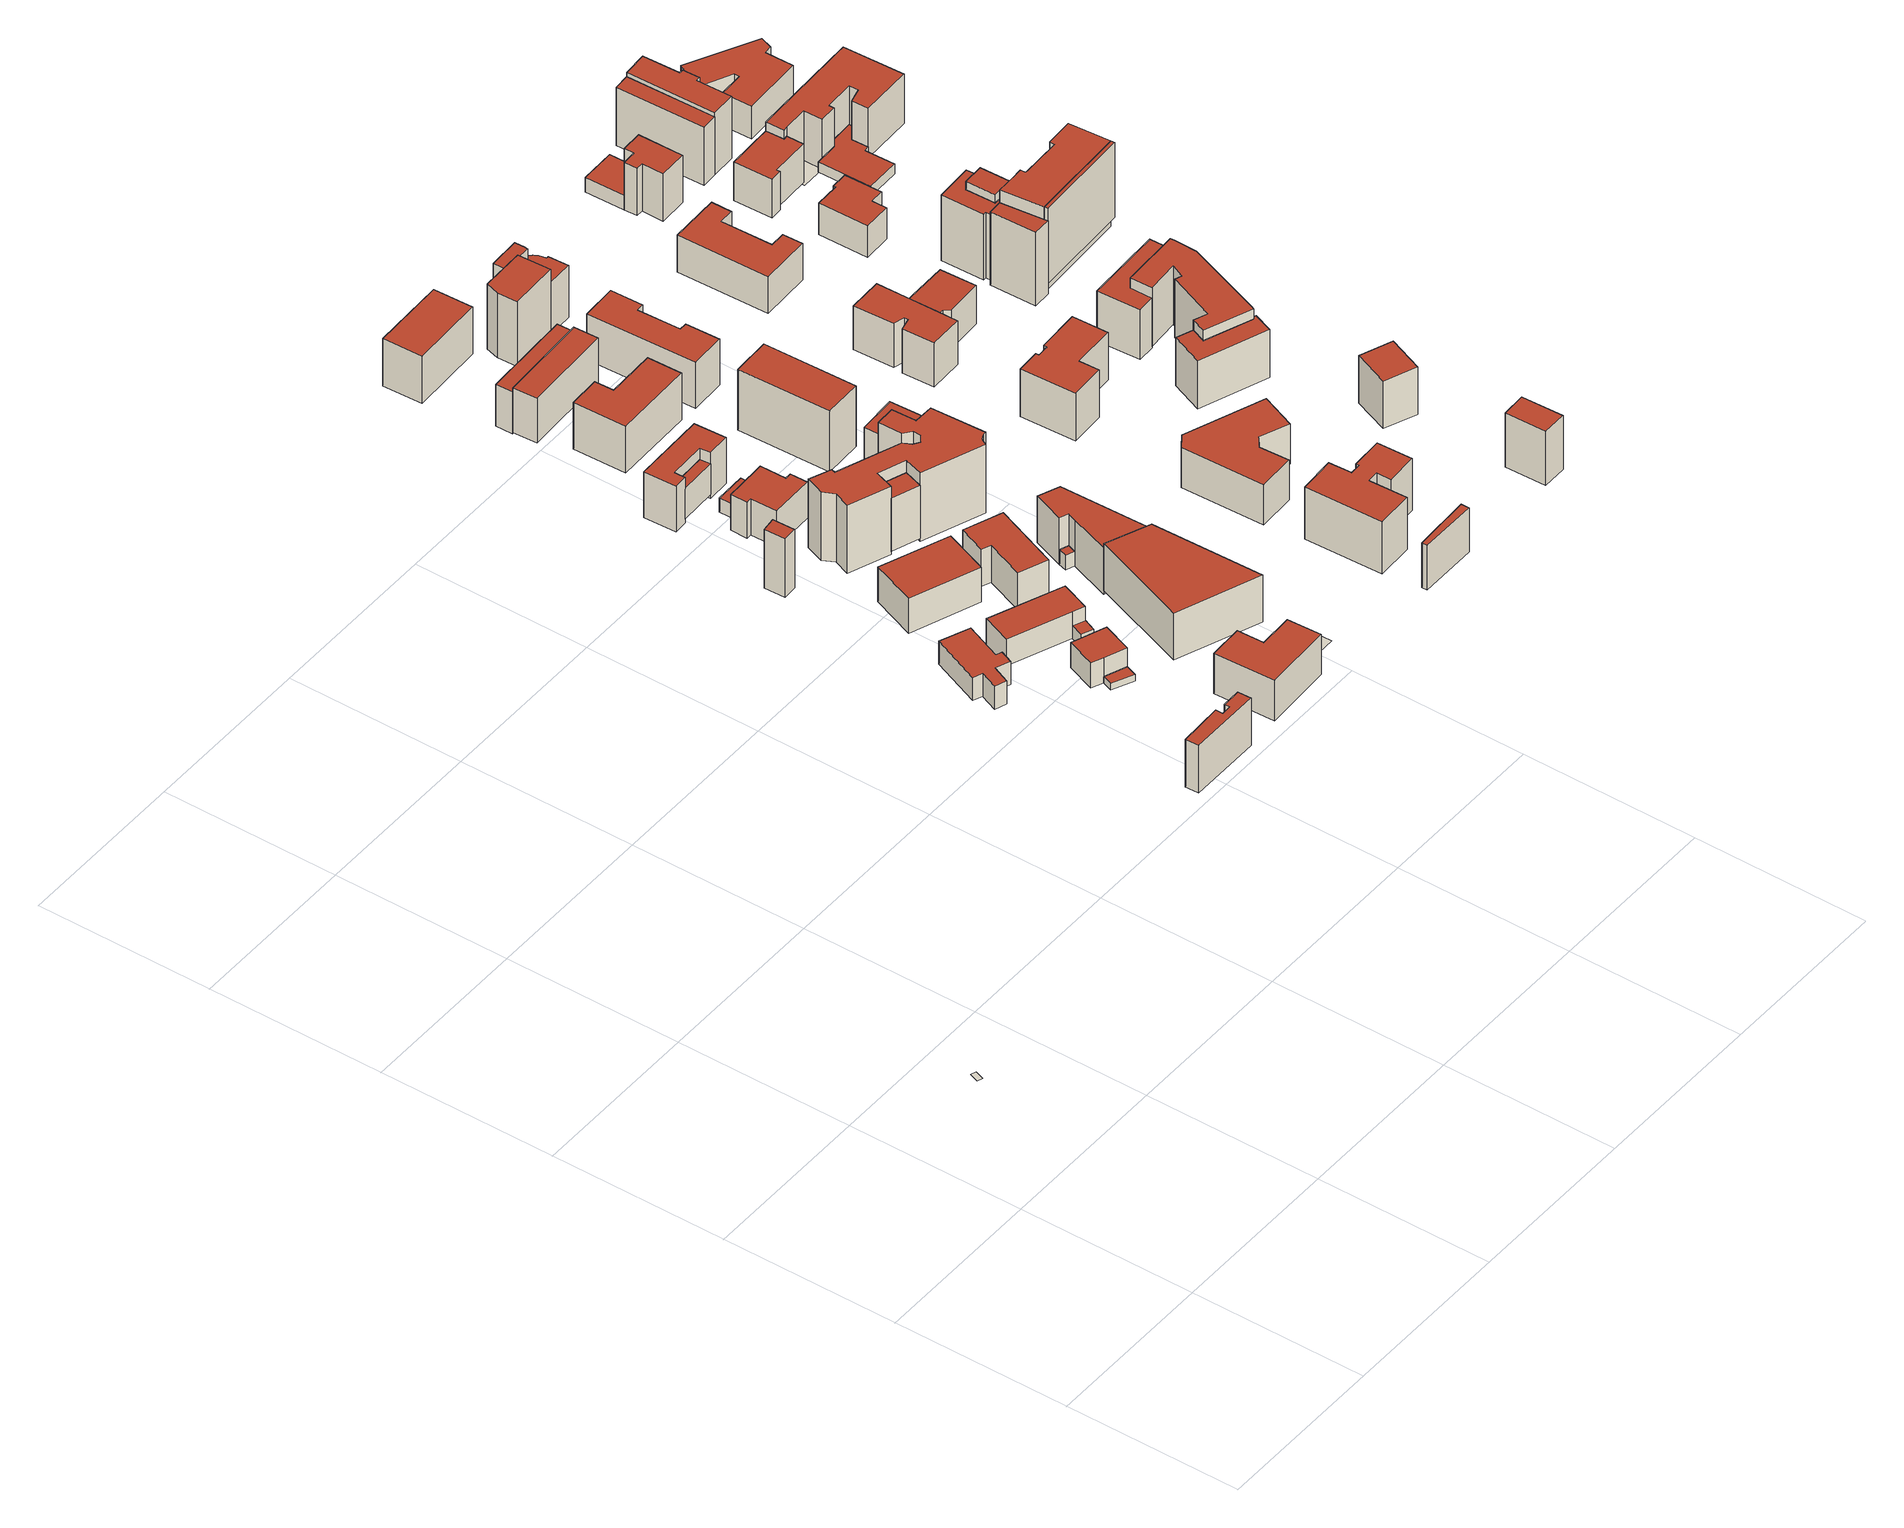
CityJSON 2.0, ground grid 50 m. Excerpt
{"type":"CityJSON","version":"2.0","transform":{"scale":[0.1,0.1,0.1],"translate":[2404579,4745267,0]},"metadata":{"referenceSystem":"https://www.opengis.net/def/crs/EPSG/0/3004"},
"CityObjects":{
"building1":{"type":"Building","attributes":{"ELEVATION":154.98,"GRONDA":170.01,"PIEDE":154.98,"ALTEZZA":15.03,"VOLUME":4374.86},"geometry":[{"type":"Solid","lod":"2","boundaries":[[[[0,1,2,3]],[[1,4,5,2]],[[4,6,7,5]],[[8,9,6,4,1,0,10,11]],[[8,11,12,13]],[[11,10,14,12]],[[10,0,3,14]],[[6,9,15,7]],[[9,8,13,15]],[[13,12,14,3,2,5,7,15]]]],"semantics":{"surfaces":[{"type":"WallSurface","hasWindows":1},{"type":"GroundSurface"},{"type":"WallSurface","hasWindows":0},{"type":"RoofSurface"}],"values":[[0,0,0,1,0,0,2,2,2,3]]}}]},
"building2":{"type":"Building","attributes":{"ELEVATION":152.64,"GRONDA":159.79,"PIEDE":152.64,"ALTEZZA":7.15,"VOLUME":1149.34},"geometry":[{"type":"Solid","lod":"2","boundaries":[[[[16,17,18,19]],[[17,20,21,18]],[[20,22,23,21]],[[22,24,25,23]],[[24,26,27,25]],[[26,28,29,27]],[[28,30,31,29]],[[30,32,33,31]],[[32,34,35,33]],[[35,19,18,21,23,25,27,29,31,33]],[[34,32,30,28,26,24,22,20,17,16]],[[34,16,19,35]]]],"semantics":{"surfaces":[{"type":"WallSurface","hasWindows":1},{"type":"WallSurface","hasWindows":0},{"type":"RoofSurface"},{"type":"GroundSurface"}],"values":[[0,1,0,0,1,0,0,1,1,2,3,0]]}}]},
"building3":{"type":"Building","attributes":{"ELEVATION":153.41,"GRONDA":155.39,"PIEDE":153.41,"ALTEZZA":1.98,"VOLUME":40.95},"geometry":[{"type":"Solid","lod":"2","boundaries":[[[[36,37,38,39]],[[36,39,40,41]],[[39,38,42,40]],[[38,37,43,42]],[[37,36,41,43]],[[41,40,42,43]]]],"semantics":{"surfaces":[{"type":"GroundSurface"},{"type":"WallSurface","hasWindows":1},{"type":"RoofSurface"}],"values":[[0,1,1,1,1,2]]}}]},
"building4":{"type":"Building","attributes":{"ELEVATION":153.41,"GRONDA":161.29,"PIEDE":153.41,"ALTEZZA":7.88,"VOLUME":699.41},"geometry":[{"type":"Solid","lod":"2","boundaries":[[[[36,39,44,45,46]],[[36,46,47,48]],[[46,45,49,47]],[[45,44,50,49]],[[44,39,51,50]],[[39,36,48,51]],[[48,47,49,50,51]]]],"semantics":{"surfaces":[{"type":"GroundSurface"},{"type":"WallSurface","hasWindows":1},{"type":"WallSurface","hasWindows":0},{"type":"RoofSurface"}],"values":[[0,1,2,1,1,2,3]]}}]},
"building5":{"type":"Building","attributes":{"ELEVATION":152.09,"GRONDA":170.55,"PIEDE":152.09,"ALTEZZA":18.46,"VOLUME":446.31},"geometry":[{"type":"Solid","lod":"2","boundaries":[[[[52,53,54,55]],[[52,55,56,57]],[[55,54,58,56]],[[54,53,59,58]],[[53,52,57,59]],[[57,56,58,59]]]],"semantics":{"surfaces":[{"type":"GroundSurface"},{"type":"WallSurface","hasWindows":1},{"type":"WallSurface","hasWindows":0},{"type":"RoofSurface"}],"values":[[0,1,2,1,2,3]]}}]},
"building6":{"type":"Building","attributes":{"ELEVATION":152.28,"GRONDA":160.62,"PIEDE":152.28,"ALTEZZA":8.34,"VOLUME":1600.15},"geometry":[{"type":"Solid","lod":"2","boundaries":[[[[60,61,62,63,64]],[[60,64,65,66]],[[64,63,67,65]],[[63,62,68,67]],[[62,61,69,68]],[[61,60,66,69]],[[66,65,67,68,69]]]],"semantics":{"surfaces":[{"type":"GroundSurface"},{"type":"WallSurface","hasWindows":1},{"type":"RoofSurface"}],"values":[[0,1,1,1,1,1,2]]}}]},
"building7":{"type":"Building","attributes":{"ELEVATION":154.57,"GRONDA":167.18,"PIEDE":154.57,"ALTEZZA":12.61,"VOLUME":3346.12},"geometry":[{"type":"Solid","lod":"2","boundaries":[[[[70,71,72,73,74,75]],[[70,75,76,77]],[[75,74,78,76]],[[74,73,79,78]],[[73,72,80,79]],[[72,71,81,80]],[[71,70,77,81]],[[77,76,78,79,80,81]]]],"semantics":{"surfaces":[{"type":"GroundSurface"},{"type":"WallSurface","hasWindows":0},{"type":"WallSurface","hasWindows":1},{"type":"RoofSurface"}],"values":[[0,1,1,2,1,1,1,3]]}}]},
"building8":{"type":"Building","attributes":{"ELEVATION":152.28,"GRONDA":156.32,"PIEDE":152.28,"ALTEZZA":4.04,"VOLUME":55.09},"geometry":[{"type":"Solid","lod":"2","boundaries":[[[[60,82,83,61]],[[60,61,84,85]],[[61,83,86,84]],[[83,82,87,86]],[[82,60,85,87]],[[85,84,86,87]]]],"semantics":{"surfaces":[{"type":"GroundSurface"},{"type":"WallSurface","hasWindows":1},{"type":"WallSurface","hasWindows":0},{"type":"RoofSurface"}],"values":[[0,1,1,2,1,3]]}}]},
"building9":{"type":"Building","attributes":{"ELEVATION":152.1,"GRONDA":162.98,"PIEDE":152.1,"ALTEZZA":10.88,"VOLUME":2967.17},"geometry":[{"type":"Solid","lod":"2","boundaries":[[[[88,89,90,91,92,93]],[[88,93,94,95]],[[93,92,96,94]],[[92,91,97,96]],[[91,90,98,97]],[[90,89,99,98]],[[89,88,95,99]],[[95,94,96,97,98,99]]]],"semantics":{"surfaces":[{"type":"GroundSurface"},{"type":"WallSurface","hasWindows":1},{"type":"WallSurface","hasWindows":0},{"type":"RoofSurface"}],"values":[[0,1,1,2,2,1,1,3]]}}]},
"building10":{"type":"Building","attributes":{"ELEVATION":0,"GRONDA":0,"PIEDE":0,"ALTEZZA":0,"VOLUME":0},"geometry":[{"type":"MultiSurface","lod":"0","boundaries":[[[100,101,102,103]]]}]},
"building11":{"type":"Building","attributes":{"ELEVATION":157.93,"GRONDA":0,"PIEDE":157.93,"ALTEZZA":0,"VOLUME":0},"geometry":[{"type":"MultiSurface","lod":"0","boundaries":[[[104,105,106,107]]]}]},
"building12":{"type":"Building","attributes":{"ELEVATION":152.69,"GRONDA":167.41,"PIEDE":152.69,"ALTEZZA":14.72,"VOLUME":8304.64},"geometry":[{"type":"Solid","lod":"2","boundaries":[[[[108,109,110,111]],[[108,111,112,113]],[[111,110,114,112]],[[110,109,115,114]],[[109,108,113,115]],[[113,112,114,115]]]],"semantics":{"surfaces":[{"type":"GroundSurface"},{"type":"WallSurface","hasWindows":0},{"type":"WallSurface","hasWindows":1},{"type":"RoofSurface"}],"values":[[0,1,2,1,1,3]]}}]},
"building13":{"type":"Building","attributes":{"ELEVATION":151.28,"GRONDA":162.6,"PIEDE":151.28,"ALTEZZA":11.32,"VOLUME":1691.99},"geometry":[{"type":"Solid","lod":"2","boundaries":[[[[116,117,118,119,120,121,122,123,124]],[[116,124,125,126]],[[124,123,127,125]],[[123,122,128,127]],[[122,121,129,128]],[[121,120,130,129]],[[120,119,131,130]],[[119,118,132,131]],[[118,117,133,132]],[[117,116,126,133]],[[126,125,127,128,129,130,131,132,133]]]],"semantics":{"surfaces":[{"type":"GroundSurface"},{"type":"WallSurface","hasWindows":1},{"type":"WallSurface","hasWindows":0},{"type":"RoofSurface"}],"values":[[0,1,1,2,1,1,1,1,1,2,3]]}}]},
"building14":{"type":"Building","attributes":{"ELEVATION":151.78,"GRONDA":161.45,"PIEDE":151.78,"ALTEZZA":9.67,"VOLUME":301.22},"geometry":[{"type":"Solid","lod":"2","boundaries":[[[[134,135,136,137]],[[136,138,139,137]],[[135,134,140,141]],[[135,141,138,136]],[[141,140,139,138]],[[140,134,137,139]]]],"semantics":{"surfaces":[{"type":"WallSurface","hasWindows":0},{"type":"RoofSurface"},{"type":"GroundSurface"}],"values":[[0,1,2,0,0,0]]}}]},
"building15":{"type":"Building","attributes":{"ELEVATION":151.72,"GRONDA":163.35,"PIEDE":151.72,"ALTEZZA":11.63,"VOLUME":2263.65},"geometry":[{"type":"Solid","lod":"2","boundaries":[[[[142,143,144,145,146,147]],[[142,147,148,149]],[[147,146,150,148]],[[146,145,151,150]],[[145,144,152,151]],[[144,143,153,152]],[[143,142,149,153]],[[149,148,150,151,152,153]]]],"semantics":{"surfaces":[{"type":"GroundSurface"},{"type":"WallSurface","hasWindows":1},{"type":"WallSurface","hasWindows":0},{"type":"RoofSurface"}],"values":[[0,1,2,2,2,1,2,3]]}}]},
"building16":{"type":"Building","attributes":{"ELEVATION":150.46,"GRONDA":164.93,"PIEDE":150.46,"ALTEZZA":14.47,"VOLUME":2301.79},"geometry":[{"type":"Solid","lod":"2","boundaries":[[[[154,155,156,157,158,159,160,161]],[[154,161,162,163]],[[161,160,164,162]],[[160,159,165,164]],[[159,158,166,165]],[[158,157,167,166]],[[157,156,168,167]],[[156,155,169,168]],[[155,154,163,169]],[[163,162,164,165,166,167,168,169]]]],"semantics":{"surfaces":[{"type":"GroundSurface"},{"type":"WallSurface","hasWindows":1},{"type":"WallSurface","hasWindows":0},{"type":"RoofSurface"}],"values":[[0,1,2,1,2,2,2,1,1,3]]}}]},
"building17":{"type":"Building","attributes":{"ELEVATION":151.61,"GRONDA":155.99,"PIEDE":151.61,"ALTEZZA":4.38,"VOLUME":217.04},"geometry":[{"type":"Solid","lod":"2","boundaries":[[[[170,171,172,173]],[[170,173,174,175]],[[173,172,176,174]],[[172,171,177,176]],[[171,170,175,177]],[[175,174,176,177]]]],"semantics":{"surfaces":[{"type":"GroundSurface"},{"type":"WallSurface","hasWindows":1},{"type":"WallSurface","hasWindows":0},{"type":"RoofSurface"}],"values":[[0,1,1,2,1,3]]}}]},
"building18":{"type":"Building","attributes":{"ELEVATION":151.76,"GRONDA":168.51,"PIEDE":151.76,"ALTEZZA":16.75,"VOLUME":772.35},"geometry":[{"type":"Solid","lod":"2","boundaries":[[[[178,179,180,181]],[[178,181,182,183]],[[181,180,184,182]],[[180,179,185,184]],[[179,178,183,185]],[[183,182,184,185]]]],"semantics":{"surfaces":[{"type":"GroundSurface"},{"type":"WallSurface","hasWindows":0},{"type":"WallSurface","hasWindows":1},{"type":"RoofSurface"}],"values":[[0,1,2,1,2,3]]}}]},
"building19":{"type":"Building","attributes":{"ELEVATION":150.83,"GRONDA":172.26,"PIEDE":150.83,"ALTEZZA":21.43,"VOLUME":11001.51},"geometry":[{"type":"Solid","lod":"2","boundaries":[[[[186,187,188,189]],[[190,191,192,193,194,195,196,197,198,199,200,201,202,203,204,205,187,186,206,207,208,209,210,211,212,213]],[[190,213,214,215]],[[213,212,216,214]],[[212,211,217,216]],[[211,210,218,217]],[[210,209,219,218]],[[209,208,220,219]],[[208,207,221,220]],[[207,206,222,221]],[[206,186,189,222]],[[204,203,223,224]],[[203,202,225,223]],[[187,205,226,188]],[[205,204,224,226]],[[202,201,227,225]],[[201,200,228,227]],[[200,199,229,228]],[[199,198,230,229]],[[198,197,231,230]],[[197,196,232,231]],[[196,195,233,232]],[[195,194,234,233]],[[194,193,235,234]],[[193,192,236,235]],[[192,191,237,236]],[[191,190,215,237]],[[215,214,216,217,218,219,220,221,222,189,188,226,224,223,225,227,228,229,230,231,232,233,234,235,236,237]]]],"semantics":{"surfaces":[{"type":"WallSurface","hasWindows":1},{"type":"GroundSurface"},{"type":"WallSurface","hasWindows":0},{"type":"RoofSurface"}],"values":[[0,1,2,2,0,2,2,0,2,2,2,0,2,2,0,0,0,2,2,0,2,0,2,0,2,0,0,3]]}}]},
"building20":{"type":"Building","attributes":{"ELEVATION":151.38,"GRONDA":155.95,"PIEDE":151.38,"ALTEZZA":4.57,"VOLUME":29.5},"geometry":[{"type":"Solid","lod":"2","boundaries":[[[[238,239,240,241]],[[238,241,242,243]],[[241,240,244,242]],[[240,239,245,244]],[[239,238,243,245]],[[243,242,244,245]]]],"semantics":{"surfaces":[{"type":"GroundSurface"},{"type":"WallSurface","hasWindows":1},{"type":"WallSurface","hasWindows":0},{"type":"RoofSurface"}],"values":[[0,1,1,2,1,3]]}}]},
"building21":{"type":"Building","attributes":{"ELEVATION":151.38,"GRONDA":165.95,"PIEDE":151.38,"ALTEZZA":14.57,"VOLUME":3342.39},"geometry":[{"type":"Solid","lod":"2","boundaries":[[[[246,247,238,241,240,248,249,250]],[[246,250,251,252]],[[250,249,253,251]],[[249,248,254,253]],[[248,240,255,254]],[[240,241,256,255]],[[241,238,257,256]],[[238,247,258,257]],[[247,246,252,258]],[[252,251,253,254,255,256,257,258]]]],"semantics":{"surfaces":[{"type":"GroundSurface"},{"type":"WallSurface","hasWindows":1},{"type":"WallSurface","hasWindows":0},{"type":"RoofSurface"}],"values":[[0,1,1,1,1,2,1,1,1,3]]}}]},
"building22":{"type":"Building","attributes":{"ELEVATION":150.28,"GRONDA":164.97,"PIEDE":150.28,"ALTEZZA":14.69,"VOLUME":3973.78},"geometry":[{"type":"Solid","lod":"2","boundaries":[[[[259,260,261,262,263,264]],[[259,264,265,266]],[[264,263,267,265]],[[263,262,268,267]],[[262,261,269,268]],[[261,260,270,269]],[[260,259,266,270]],[[266,265,267,268,269,270]]]],"semantics":{"surfaces":[{"type":"GroundSurface"},{"type":"WallSurface","hasWindows":1},{"type":"WallSurface","hasWindows":0},{"type":"RoofSurface"}],"values":[[0,1,1,1,1,2,1,3]]}}]},
"building23":{"type":"Building","attributes":{"ELEVATION":150.19,"GRONDA":164.25,"PIEDE":150.19,"ALTEZZA":14.06,"VOLUME":2481.96},"geometry":[{"type":"Solid","lod":"2","boundaries":[[[[271,272,273,274]],[[271,274,275,276]],[[274,273,277,275]],[[273,272,278,277]],[[272,271,276,278]],[[276,275,277,278]]]],"semantics":{"surfaces":[{"type":"GroundSurface"},{"type":"WallSurface","hasWindows":1},{"type":"WallSurface","hasWindows":0},{"type":"RoofSurface"}],"values":[[0,1,1,2,1,3]]}}]},
"building24":{"type":"Building","attributes":{"ELEVATION":149.75,"GRONDA":162.9,"PIEDE":149.75,"ALTEZZA":13.15,"VOLUME":1634.39},"geometry":[{"type":"Solid","lod":"2","boundaries":[[[[279,280,281,282]],[[279,282,283,284]],[[282,281,285,283]],[[281,280,286,285]],[[280,279,284,286]],[[284,283,285,286]]]],"semantics":{"surfaces":[{"type":"GroundSurface"},{"type":"WallSurface","hasWindows":1},{"type":"WallSurface","hasWindows":0},{"type":"RoofSurface"}],"values":[[0,1,2,2,2,3]]}}]},
"building25":{"type":"Building","attributes":{"ELEVATION":150.32,"GRONDA":168.55,"PIEDE":150.32,"ALTEZZA":18.23,"VOLUME":1565.01},"geometry":[{"type":"Solid","lod":"2","boundaries":[[[[287,288,289,290,291,292]],[[287,292,293,294]],[[292,291,295,293]],[[291,290,296,295]],[[290,289,297,296]],[[289,288,298,297]],[[288,287,294,298]],[[294,293,295,296,297,298]]]],"semantics":{"surfaces":[{"type":"GroundSurface"},{"type":"WallSurface","hasWindows":1},{"type":"WallSurface","hasWindows":0},{"type":"RoofSurface"}],"values":[[0,1,1,2,1,2,2,3]]}}]},
"building26":{"type":"Building","attributes":{"ELEVATION":149.75,"GRONDA":164.61,"PIEDE":149.75,"ALTEZZA":14.86,"VOLUME":3545.32},"geometry":[{"type":"Solid","lod":"2","boundaries":[[[[299,300,301,302]],[[299,302,303,304]],[[302,301,305,303]],[[301,300,306,305]],[[300,299,304,306]],[[304,303,305,306]]]],"semantics":{"surfaces":[{"type":"GroundSurface"},{"type":"WallSurface","hasWindows":1},{"type":"WallSurface","hasWindows":0},{"type":"RoofSurface"}],"values":[[0,1,2,2,1,3]]}}]},
"building27":{"type":"Building","attributes":{"ELEVATION":149.71,"GRONDA":168.79,"PIEDE":149.71,"ALTEZZA":19.08,"VOLUME":5473.54},"geometry":[{"type":"Solid","lod":"2","boundaries":[[[[307,308,309,310]],[[307,310,311,312]],[[310,309,313,311]],[[309,308,314,313]],[[308,307,312,314]],[[312,311,313,314]]]],"semantics":{"surfaces":[{"type":"GroundSurface"},{"type":"WallSurface","hasWindows":0},{"type":"WallSurface","hasWindows":1},{"type":"RoofSurface"}],"values":[[0,1,2,1,2,3]]}}]},
"building28":{"type":"Building","attributes":{"ELEVATION":153.79,"GRONDA":167.75,"PIEDE":153.79,"ALTEZZA":13.96,"VOLUME":5239.94},"geometry":[{"type":"Solid","lod":"2","boundaries":[[[[315,316,317,318]],[[315,318,319,320]],[[318,317,321,319]],[[317,316,322,321]],[[316,315,320,322]],[[320,319,321,322]]]],"semantics":{"surfaces":[{"type":"GroundSurface"},{"type":"WallSurface","hasWindows":1},{"type":"WallSurface","hasWindows":0},{"type":"RoofSurface"}],"values":[[0,1,1,1,2,3]]}}]},
"building29":{"type":"Building","attributes":{"ELEVATION":149.2,"GRONDA":169.6,"PIEDE":149.2,"ALTEZZA":20.4,"VOLUME":2596.17},"geometry":[{"type":"Solid","lod":"2","boundaries":[[[[323,324,325,326,327,328]],[[323,328,329,330]],[[328,327,331,329]],[[327,326,332,331]],[[326,325,333,332]],[[325,324,334,333]],[[324,323,330,334]],[[330,329,331,332,333,334]]]],"semantics":{"surfaces":[{"type":"GroundSurface"},{"type":"WallSurface","hasWindows":0},{"type":"WallSurface","hasWindows":1},{"type":"RoofSurface"}],"values":[[0,1,1,2,2,2,2,3]]}}]},
"building30":{"type":"Building","attributes":{"ELEVATION":149.42,"GRONDA":163.77,"PIEDE":149.42,"ALTEZZA":14.35,"VOLUME":4064.27},"geometry":[{"type":"Solid","lod":"2","boundaries":[[[[335,336,337,338,339,340,341,342]],[[335,342,343,344]],[[342,341,345,343]],[[341,340,346,345]],[[340,339,347,346]],[[339,338,348,347]],[[338,337,349,348]],[[337,336,350,349]],[[336,335,344,350]],[[344,343,345,346,347,348,349,350]]]],"semantics":{"surfaces":[{"type":"GroundSurface"},{"type":"WallSurface","hasWindows":0},{"type":"WallSurface","hasWindows":1},{"type":"RoofSurface"}],"values":[[0,1,1,1,1,2,2,2,2,3]]}}]},
"building31":{"type":"Building","attributes":{"ELEVATION":152.06,"GRONDA":168.52,"PIEDE":152.07,"ALTEZZA":16.45,"VOLUME":5531.66},"geometry":[{"type":"Solid","lod":"2","boundaries":[[[[351,352,353,354,355,356,357,358,359,360,361,362]],[[351,362,363,364]],[[362,361,365,363]],[[361,360,366,365]],[[360,359,367,366]],[[359,358,368,367]],[[358,357,369,368]],[[357,356,370,369]],[[356,355,371,370]],[[355,354,372,371]],[[354,353,373,372]],[[353,352,374,373]],[[352,351,364,374]],[[364,363,365,366,367,368,369,370,371,372,373,374]]]],"semantics":{"surfaces":[{"type":"GroundSurface"},{"type":"WallSurface","hasWindows":0},{"type":"WallSurface","hasWindows":1},{"type":"RoofSurface"}],"values":[[0,1,2,2,2,2,2,2,1,1,1,1,1,3]]}}]},
"building32":{"type":"Building","attributes":{"ELEVATION":148.88,"GRONDA":168.54,"PIEDE":148.88,"ALTEZZA":19.66,"VOLUME":655.55},"geometry":[{"type":"Solid","lod":"2","boundaries":[[[[375,376,377,378,379,380]],[[375,380,381,382]],[[380,379,383,381]],[[379,378,384,383]],[[378,377,385,384]],[[377,376,386,385]],[[376,375,382,386]],[[382,381,383,384,385,386]]]],"semantics":{"surfaces":[{"type":"GroundSurface"},{"type":"WallSurface","hasWindows":1},{"type":"WallSurface","hasWindows":0},{"type":"RoofSurface"}],"values":[[0,1,2,1,1,1,1,3]]}}]},
"building33":{"type":"Building","attributes":{"ELEVATION":149.08,"GRONDA":165.42,"PIEDE":149.08,"ALTEZZA":16.34,"VOLUME":1090.03},"geometry":[{"type":"Solid","lod":"2","boundaries":[[[[387,388,389,390,391,392,393,394,395,396]],[[387,396,397,398]],[[396,395,399,397]],[[395,394,400,399]],[[394,393,401,400]],[[393,392,402,401]],[[392,391,403,402]],[[391,390,404,403]],[[390,389,405,404]],[[389,388,406,405]],[[388,387,398,406]],[[398,397,399,400,401,402,403,404,405,406]]]],"semantics":{"surfaces":[{"type":"GroundSurface"},{"type":"WallSurface","hasWindows":1},{"type":"WallSurface","hasWindows":0},{"type":"RoofSurface"}],"values":[[0,1,1,1,2,1,2,2,1,1,2,3]]}}]},
"building34":{"type":"Building","attributes":{"ELEVATION":150.85,"GRONDA":163.26,"PIEDE":150.85,"ALTEZZA":12.41,"VOLUME":5137.18},"geometry":[{"type":"Solid","lod":"2","boundaries":[[[[407,408,409,410,411,412,413,414]],[[407,414,415,416]],[[414,413,417,415]],[[413,412,418,417]],[[412,411,419,418]],[[411,410,420,419]],[[410,409,421,420]],[[409,408,422,421]],[[408,407,416,422]],[[416,415,417,418,419,420,421,422]]]],"semantics":{"surfaces":[{"type":"GroundSurface"},{"type":"WallSurface","hasWindows":1},{"type":"WallSurface","hasWindows":0},{"type":"RoofSurface"}],"values":[[0,1,2,2,2,2,1,2,2,3]]}}]},
"building35":{"type":"Building","attributes":{"ELEVATION":150.15,"GRONDA":165.25,"PIEDE":150.15,"ALTEZZA":15.1,"VOLUME":4196.06},"geometry":[{"type":"Solid","lod":"2","boundaries":[[[[423,424,425,426,427,428,429,430,431,432]],[[423,432,433,434]],[[432,431,435,433]],[[431,430,436,435]],[[430,429,437,436]],[[429,428,438,437]],[[428,427,439,438]],[[427,426,440,439]],[[426,425,441,440]],[[425,424,442,441]],[[424,423,434,442]],[[434,433,435,436,437,438,439,440,441,442]]]],"semantics":{"surfaces":[{"type":"GroundSurface"},{"type":"WallSurface","hasWindows":1},{"type":"WallSurface","hasWindows":0},{"type":"RoofSurface"}],"values":[[0,1,1,1,2,2,2,2,2,2,2,3]]}}]},
"building36":{"type":"Building","attributes":{"ELEVATION":149.93,"GRONDA":163.7,"PIEDE":149.93,"ALTEZZA":13.77,"VOLUME":2997.55},"geometry":[{"type":"Solid","lod":"2","boundaries":[[[[443,444,445,446,447,448,449,450,451,452]],[[443,452,453,454]],[[452,451,455,453]],[[451,450,456,455]],[[450,449,457,456]],[[449,448,458,457]],[[448,447,459,458]],[[447,446,460,459]],[[446,445,461,460]],[[445,444,462,461]],[[444,443,454,462]],[[454,453,455,456,457,458,459,460,461,462]]]],"semantics":{"surfaces":[{"type":"GroundSurface"},{"type":"WallSurface","hasWindows":0},{"type":"WallSurface","hasWindows":1},{"type":"RoofSurface"}],"values":[[0,1,2,1,1,2,2,2,2,2,1,3]]}}]},
"building37":{"type":"Building","attributes":{"ELEVATION":153.04,"GRONDA":169.9,"PIEDE":153.04,"ALTEZZA":16.86,"VOLUME":3790.54},"geometry":[{"type":"Solid","lod":"2","boundaries":[[[[463,464,465,466]],[[463,466,467,468]],[[466,465,469,467]],[[465,464,470,469]],[[464,463,468,470]],[[468,467,469,470]]]],"semantics":{"surfaces":[{"type":"GroundSurface"},{"type":"WallSurface","hasWindows":1},{"type":"WallSurface","hasWindows":0},{"type":"RoofSurface"}],"values":[[0,1,2,2,2,3]]}}]},
"building38":{"type":"Building","attributes":{"ELEVATION":149.95,"GRONDA":162.25,"PIEDE":149.95,"ALTEZZA":12.3,"VOLUME":1724.38},"geometry":[{"type":"Solid","lod":"2","boundaries":[[[[471,472,473,474,475,476]],[[471,476,477,478]],[[476,475,479,477]],[[475,474,480,479]],[[474,473,481,480]],[[473,472,482,481]],[[472,471,478,482]],[[478,477,479,480,481,482]]]],"semantics":{"surfaces":[{"type":"GroundSurface"},{"type":"WallSurface","hasWindows":1},{"type":"WallSurface","hasWindows":0},{"type":"RoofSurface"}],"values":[[0,1,2,2,1,2,2,3]]}}]},
"building39":{"type":"Building","attributes":{"ELEVATION":149.17,"GRONDA":160.66,"PIEDE":149.17,"ALTEZZA":11.49,"VOLUME":3521.7},"geometry":[{"type":"Solid","lod":"2","boundaries":[[[[483,484,485,486,487,488,489,490]],[[483,490,491,492]],[[490,489,493,491]],[[489,488,494,493]],[[488,487,495,494]],[[487,486,496,495]],[[486,485,497,496]],[[485,484,498,497]],[[484,483,492,498]],[[492,491,493,494,495,496,497,498]]]],"semantics":{"surfaces":[{"type":"GroundSurface"},{"type":"WallSurface","hasWindows":0},{"type":"WallSurface","hasWindows":1},{"type":"RoofSurface"}],"values":[[0,1,2,1,1,2,1,1,1,3]]}}]},
"building40":{"type":"Building","attributes":{"ELEVATION":150.43,"GRONDA":165.54,"PIEDE":150.43,"ALTEZZA":15.11,"VOLUME":1948.72},"geometry":[{"type":"Solid","lod":"2","boundaries":[[[[499,500,501,502,503,504,505,506]],[[499,506,507,508]],[[506,505,509,507]],[[505,504,510,509]],[[504,503,511,510]],[[503,502,512,511]],[[502,501,513,512]],[[501,500,514,513]],[[500,499,508,514]],[[508,507,509,510,511,512,513,514]]]],"semantics":{"surfaces":[{"type":"GroundSurface"},{"type":"WallSurface","hasWindows":0},{"type":"WallSurface","hasWindows":1},{"type":"RoofSurface"}],"values":[[0,1,2,1,1,2,2,2,2,3]]}}]},
"building41":{"type":"Building","attributes":{"ELEVATION":149.98,"GRONDA":164.9,"PIEDE":149.98,"ALTEZZA":14.92,"VOLUME":1552.31},"geometry":[{"type":"Solid","lod":"2","boundaries":[[[[515,516,517,518]],[[515,518,519,520]],[[518,517,521,519]],[[517,516,522,521]],[[516,515,520,522]],[[520,519,521,522]]]],"semantics":{"surfaces":[{"type":"GroundSurface"},{"type":"WallSurface","hasWindows":0},{"type":"RoofSurface"}],"values":[[0,1,1,1,1,2]]}}]},
"building42":{"type":"Building","attributes":{"ELEVATION":150.4,"GRONDA":168.73,"PIEDE":150.4,"ALTEZZA":18.33,"VOLUME":6422.8},"geometry":[{"type":"Solid","lod":"2","boundaries":[[[[523,524,502,501,500,499,525,526,527,528,529,530,531]],[[523,531,532,533]],[[531,530,534,532]],[[530,529,535,534]],[[529,528,536,535]],[[528,527,537,536]],[[527,526,538,537]],[[526,525,539,538]],[[525,499,540,539]],[[499,500,541,540]],[[500,501,542,541]],[[501,502,543,542]],[[502,524,544,543]],[[524,523,533,544]],[[533,532,534,535,536,537,538,539,540,541,542,543,544]]]],"semantics":{"surfaces":[{"type":"GroundSurface"},{"type":"WallSurface","hasWindows":1},{"type":"WallSurface","hasWindows":0},{"type":"RoofSurface"}],"values":[[0,1,1,2,2,1,2,2,1,2,1,1,2,1,3]]}}]},
"building43":{"type":"Building","attributes":{"ELEVATION":149.88,"GRONDA":165.57,"PIEDE":149.88,"ALTEZZA":15.69,"VOLUME":2541.02},"geometry":[{"type":"Solid","lod":"2","boundaries":[[[[545,546,547,548,549,550]],[[545,550,551,552]],[[550,549,553,551]],[[549,548,554,553]],[[548,547,555,554]],[[547,546,556,555]],[[546,545,552,556]],[[552,551,553,554,555,556]]]],"semantics":{"surfaces":[{"type":"GroundSurface"},{"type":"WallSurface","hasWindows":1},{"type":"WallSurface","hasWindows":0},{"type":"RoofSurface"}],"values":[[0,1,2,1,1,2,1,3]]}}]},
"building44":{"type":"Building","attributes":{"ELEVATION":149.59,"GRONDA":172.67,"PIEDE":149.6,"ALTEZZA":23.07,"VOLUME":1347.29},"geometry":[{"type":"Solid","lod":"2","boundaries":[[[[557,558,559,560,561,562]],[[562,561,563,564]],[[561,560,565,563]],[[560,559,566,565]],[[559,558,567,566]],[[558,557,568,567]],[[557,562,564,568]],[[564,563,565,566,567,568]]]],"semantics":{"surfaces":[{"type":"GroundSurface"},{"type":"WallSurface","hasWindows":0},{"type":"WallSurface","hasWindows":1},{"type":"RoofSurface"}],"values":[[0,1,2,2,1,1,1,3]]}}]},
"building45":{"type":"Building","attributes":{"ELEVATION":148.81,"GRONDA":163.73,"PIEDE":148.81,"ALTEZZA":14.92,"VOLUME":1542.67},"geometry":[{"type":"Solid","lod":"2","boundaries":[[[[569,570,571,572,573,574,575,576]],[[569,576,577,578]],[[576,575,579,577]],[[575,574,580,579]],[[574,573,581,580]],[[573,572,582,581]],[[572,571,583,582]],[[571,570,584,583]],[[570,569,578,584]],[[578,577,579,580,581,582,583,584]]]],"semantics":{"surfaces":[{"type":"GroundSurface"},{"type":"WallSurface","hasWindows":0},{"type":"WallSurface","hasWindows":1},{"type":"RoofSurface"}],"values":[[0,1,1,1,1,2,2,2,2,3]]}}]},
"building46":{"type":"Building","attributes":{"ELEVATION":148.73,"GRONDA":153.28,"PIEDE":148.73,"ALTEZZA":4.55,"VOLUME":430.41},"geometry":[{"type":"Solid","lod":"2","boundaries":[[[[585,586,587,588,589,590]],[[585,590,591,592]],[[590,589,593,591]],[[589,588,594,593]],[[588,587,595,594]],[[587,586,596,595]],[[586,585,592,596]],[[592,591,593,594,595,596]]]],"semantics":{"surfaces":[{"type":"GroundSurface"},{"type":"WallSurface","hasWindows":1},{"type":"WallSurface","hasWindows":0},{"type":"RoofSurface"}],"values":[[0,1,2,2,2,2,1,3]]}}]},
"building47":{"type":"Building","attributes":{"ELEVATION":149.57,"GRONDA":159.49,"PIEDE":149.57,"ALTEZZA":9.92,"VOLUME":1501.89},"geometry":[{"type":"Solid","lod":"2","boundaries":[[[[597,598,599,600]],[[601,602,603,604,598,597,605,606]],[[601,606,607,608]],[[606,605,609,607]],[[605,597,600,609]],[[598,604,610,599]],[[604,603,611,610]],[[603,602,612,611]],[[602,601,608,612]],[[608,607,609,600,599,610,611,612]]]],"semantics":{"surfaces":[{"type":"WallSurface","hasWindows":1},{"type":"GroundSurface"},{"type":"WallSurface","hasWindows":0},{"type":"RoofSurface"}],"values":[[0,1,0,0,0,2,0,2,0,3]]}}]},
"building48":{"type":"Building","attributes":{"ELEVATION":148.86,"GRONDA":169.49,"PIEDE":148.86,"ALTEZZA":20.63,"VOLUME":2069.69},"geometry":[{"type":"Solid","lod":"2","boundaries":[[[[613,614,615,616]],[[614,613,617,618,619,620,621,622,623,624,625]],[[614,625,626,615]],[[625,624,627,626]],[[624,623,628,627]],[[623,622,629,628]],[[622,621,630,629]],[[621,620,631,630]],[[620,619,632,631]],[[619,618,633,632]],[[618,617,634,633]],[[617,613,616,634]],[[615,626,627,628,629,630,631,632,633,634,616]]]],"semantics":{"surfaces":[{"type":"WallSurface","hasWindows":0},{"type":"GroundSurface"},{"type":"WallSurface","hasWindows":1},{"type":"RoofSurface"}],"values":[[0,1,0,2,0,0,2,2,0,0,2,2,3]]}}]},
"building49":{"type":"Building","attributes":{"ELEVATION":148.86,"GRONDA":172.13,"PIEDE":148.86,"ALTEZZA":23.27,"VOLUME":1158.14},"geometry":[{"type":"Solid","lod":"2","boundaries":[[[[618,617,613,614,635]],[[618,635,636,637]],[[635,614,638,636]],[[614,613,639,638]],[[613,617,640,639]],[[617,618,637,640]],[[637,636,638,639,640]]]],"semantics":{"surfaces":[{"type":"GroundSurface"},{"type":"WallSurface","hasWindows":1},{"type":"WallSurface","hasWindows":0},{"type":"RoofSurface"}],"values":[[0,1,1,2,2,2,3]]}}]},
"building50":{"type":"Building","attributes":{"ELEVATION":148.99,"GRONDA":161.11,"PIEDE":148.99,"ALTEZZA":12.12,"VOLUME":1717.28},"geometry":[{"type":"Solid","lod":"2","boundaries":[[[[641,642,643,644]],[[645,646,647,648,649,642,641,650]],[[645,650,651,652]],[[650,641,644,651]],[[642,649,653,643]],[[649,648,654,653]],[[648,647,655,654]],[[647,646,656,655]],[[646,645,652,656]],[[652,651,644,643,653,654,655,656]]]],"semantics":{"surfaces":[{"type":"WallSurface","hasWindows":1},{"type":"GroundSurface"},{"type":"WallSurface","hasWindows":0},{"type":"RoofSurface"}],"values":[[0,1,0,0,0,2,2,2,2,3]]}}]},
"building51":{"type":"Building","attributes":{"ELEVATION":153,"GRONDA":176.56,"PIEDE":153,"ALTEZZA":23.56,"VOLUME":677.36},"geometry":[{"type":"Solid","lod":"2","boundaries":[[[[657,658,659,660]],[[657,660,661,662]],[[660,659,663,661]],[[659,658,664,663]],[[658,657,662,664]],[[662,661,663,664]]]],"semantics":{"surfaces":[{"type":"GroundSurface"},{"type":"WallSurface","hasWindows":1},{"type":"WallSurface","hasWindows":0},{"type":"RoofSurface"}],"values":[[0,1,1,2,1,3]]}}]},
"building52":{"type":"Building","attributes":{"ELEVATION":149.59,"GRONDA":176.56,"PIEDE":149.6,"ALTEZZA":26.96,"VOLUME":8596.44},"geometry":[{"type":"Solid","lod":"2","boundaries":[[[[562,665,661,663]],[[661,666,667,668,669,670,671,672,673,663]],[[665,562,561,674,675,676,677,678,679,680]],[[665,680,666,661]],[[680,679,667,666]],[[679,678,668,667]],[[678,677,669,668]],[[677,676,670,669]],[[676,675,671,670]],[[675,674,672,671]],[[674,561,673,672]],[[561,562,663,673]]]],"semantics":{"surfaces":[{"type":"WallSurface","hasWindows":0},{"type":"RoofSurface"},{"type":"GroundSurface"},{"type":"WallSurface","hasWindows":1}],"values":[[0,1,2,0,0,3,3,0,3,3,3,3]]}}]},
"building53":{"type":"Building","attributes":{"ELEVATION":147.89,"GRONDA":166.22,"PIEDE":147.89,"ALTEZZA":18.33,"VOLUME":2098.23},"geometry":[{"type":"Solid","lod":"2","boundaries":[[[[681,682,683,684]],[[681,684,685,686]],[[684,683,687,685]],[[683,682,688,687]],[[682,681,686,688]],[[686,685,687,688]]]],"semantics":{"surfaces":[{"type":"GroundSurface"},{"type":"WallSurface","hasWindows":0},{"type":"WallSurface","hasWindows":1},{"type":"RoofSurface"}],"values":[[0,1,2,1,1,3]]}}]},
"building54":{"type":"Building","attributes":{"ELEVATION":147.89,"GRONDA":167.39,"PIEDE":147.89,"ALTEZZA":19.5,"VOLUME":3602.75},"geometry":[{"type":"Solid","lod":"2","boundaries":[[[[681,684,689,690,691,692,693,694]],[[681,694,695,696]],[[694,693,697,695]],[[693,692,698,697]],[[692,691,699,698]],[[691,690,700,699]],[[690,689,701,700]],[[689,684,702,701]],[[684,681,696,702]],[[696,695,697,698,699,700,701,702]]]],"semantics":{"surfaces":[{"type":"GroundSurface"},{"type":"WallSurface","hasWindows":1},{"type":"WallSurface","hasWindows":0},{"type":"RoofSurface"}],"values":[[0,1,2,2,2,2,2,2,2,3]]}}]},
"building55":{"type":"Building","attributes":{"ELEVATION":148.25,"GRONDA":0,"PIEDE":148.25,"ALTEZZA":0,"VOLUME":0},"geometry":[{"type":"MultiSurface","lod":"0","boundaries":[[[703,704,705,706,707,708]]]}]},
"building56":{"type":"Building","attributes":{"ELEVATION":148.52,"GRONDA":151.67,"PIEDE":148.52,"ALTEZZA":3.15,"VOLUME":550.6},"geometry":[{"type":"Solid","lod":"2","boundaries":[[[[709,710,711,712,713,714,715,716,717,718,719]],[[709,719,720,721]],[[719,718,722,720]],[[718,717,723,722]],[[717,716,724,723]],[[716,715,725,724]],[[715,714,726,725]],[[714,713,727,726]],[[713,712,728,727]],[[712,711,729,728]],[[711,710,730,729]],[[710,709,721,730]],[[721,720,722,723,724,725,726,727,728,729,730]]]],"semantics":{"surfaces":[{"type":"GroundSurface"},{"type":"WallSurface","hasWindows":1},{"type":"WallSurface","hasWindows":0},{"type":"RoofSurface"}],"values":[[0,1,2,2,2,2,2,2,2,1,2,1,3]]}}]},
"building57":{"type":"Building","attributes":{"ELEVATION":148.25,"GRONDA":163.84,"PIEDE":148.25,"ALTEZZA":15.59,"VOLUME":5865.54},"geometry":[{"type":"Solid","lod":"2","boundaries":[[[[731,732,733,734,735,736,703,704,705,737,738,739,740]],[[731,740,741,742]],[[740,739,743,741]],[[739,738,744,743]],[[738,737,745,744]],[[737,705,746,745]],[[705,704,747,746]],[[704,703,748,747]],[[703,736,749,748]],[[736,735,750,749]],[[735,734,751,750]],[[734,733,752,751]],[[733,732,753,752]],[[732,731,742,753]],[[742,741,743,744,745,746,747,748,749,750,751,752,753]]]],"semantics":{"surfaces":[{"type":"GroundSurface"},{"type":"WallSurface","hasWindows":0},{"type":"WallSurface","hasWindows":1},{"type":"RoofSurface"}],"values":[[0,1,2,1,2,1,2,2,2,2,2,2,2,1,3]]}}]},
"building58":{"type":"Building","attributes":{"ELEVATION":148.7,"GRONDA":158.89,"PIEDE":148.7,"ALTEZZA":10.19,"VOLUME":3150.27},"geometry":[{"type":"Solid","lod":"2","boundaries":[[[[754,755,756,757,758,759,760,761,762,763]],[[754,763,764,765]],[[763,762,766,764]],[[762,761,767,766]],[[761,760,768,767]],[[760,759,769,768]],[[759,758,770,769]],[[758,757,771,770]],[[757,756,772,771]],[[756,755,773,772]],[[755,754,765,773]],[[765,764,766,767,768,769,770,771,772,773]]]],"semantics":{"surfaces":[{"type":"GroundSurface"},{"type":"WallSurface","hasWindows":1},{"type":"WallSurface","hasWindows":0},{"type":"RoofSurface"}],"values":[[0,1,1,1,2,2,1,2,1,2,2,3]]}}]}
},
"vertices":[
[239,2,1550],[238,40,1550],[238,40,1700],[239,2,1700],[183,39,1550],[183,39,1700],[184,25,1550],[184,25,1700],[156,45,1550],[156,24,1550],[31,2,1550],[29,40,1550],[29,40,1700],[156,45,1700],[31,2,1700],[156,24,1700],
[100,645,1526],[142,749,1526],[142,749,1598],[100,645,1598],[60,782,1526],[60,782,1598],[2,641,1526],[2,641,1598],[28,631,1526],[28,631,1598],[8,581,1526],[8,581,1598],[40,569,1526],[40,569,1598],[61,619,1526],[61,619,1598],[101,602,1526],[101,602,1598],[116,639,1526],[116,639,1598],
[289,400,1534],[277,369,1534],[217,396,1534],[228,424,1534],[228,424,1554],[289,400,1554],[217,396,1554],[277,369,1554],
[195,438,1534],[226,519,1534],[320,483,1534],[320,483,1613],[289,400,1613],[226,519,1613],[195,438,1613],[228,424,1613],
[40,1216,1521],[38,1276,1521],[78,1280,1521],[80,1218,1521],[80,1218,1706],[40,1216,1706],[78,1280,1706],[38,1276,1706],
[355,571,1523],[321,585,1523],[150,652,1523],[182,734,1523],[386,653,1523],[386,653,1606],[355,571,1606],[182,734,1606],[150,652,1606],[321,585,1606],
[438,189,1546],[441,113,1546],[539,117,1546],[544,21,1546],[347,12,1546],[340,185,1546],[340,185,1672],[438,189,1672],[347,12,1672],[544,21,1672],[539,117,1672],[441,113,1672],
[341,536,1523],[307,550,1523],[321,585,1563],[355,571,1563],[307,550,1563],[341,536,1563],
[317,877,1521],[307,852,1521],[300,834,1521],[110,907,1521],[158,1032,1521],[348,959,1521],[348,959,1630],[317,877,1630],[158,1032,1630],[110,907,1630],[300,834,1630],[307,852,1630],
[307,852,0],[322,846,0],[332,872,0],[317,877,0],
[624,50,1579],[623,110,1579],[572,109,1579],[574,49,1579],
[621,573,1527],[630,255,1527],[397,344,1527],[498,623,1527],[498,623,1674],[621,573,1674],[397,344,1674],[630,255,1674],
[198,1466,1513],[286,1469,1513],[287,1395,1513],[305,1395,1513],[306,1345,1513],[180,1343,1513],[178,1418,1513],[164,1417,1513],[164,1466,1513],[164,1466,1626],[198,1466,1626],[164,1417,1626],[178,1418,1626],[180,1343,1626],[306,1345,1626],[305,1395,1626],[287,1395,1626],[286,1469,1626],
[128,1572,1518],[234,1576,1518],[234,1576,1614],[128,1572,1614],[231,1605,1614],[127,1602,1614],[127,1602,1518],[231,1605,1518],
[485,906,1517],[413,720,1517],[333,752,1517],[374,860,1517],[349,870,1517],[379,947,1517],[379,947,1633],[485,906,1633],[349,870,1633],[374,860,1633],[333,752,1633],[413,720,1633],
[234,1576,1505],[231,1605,1505],[127,1602,1505],[128,1572,1505],[90,1571,1505],[86,1663,1505],[294,1668,1505],[299,1578,1505],[299,1578,1649],[234,1576,1649],[294,1668,1649],[86,1663,1649],[90,1571,1649],[128,1572,1649],[127,1602,1649],[231,1605,1649],
[286,1469,1516],[198,1466,1516],[197,1523,1516],[285,1525,1516],[285,1525,1560],[286,1469,1560],[197,1523,1560],[198,1466,1560],
[400,1086,1518],[322,1114,1518],[340,1167,1518],[417,1139,1518],[417,1139,1685],[400,1086,1685],[340,1167,1685],[322,1114,1685],
[227,1286,1508],[209,1234,1508],[209,1234,1723],[227,1286,1723],[487,1272,1508],[542,1273,1508],[545,1204,1508],[601,1203,1508],[608,1048,1508],[596,1046,1508],[585,1040,1508],[580,1035,1508],[575,1025,1508],[573,1022,1508],[400,1086,1508],[417,1139,1508],[340,1167,1508],[322,1114,1508],[207,1157,1508],[224,1202,1508],[287,1262,1508],[284,1250,1508],[461,1185,1508],[473,1161,1508],[490,1150,1508],[508,1164,1508],[509,1186,1508],[488,1204,1508],[488,1204,1723],[487,1272,1723],[509,1186,1723],[508,1164,1723],[490,1150,1723],[473,1161,1723],[461,1185,1723],[284,1250,1723],[287,1262,1723],[322,1114,1723],[207,1157,1723],[340,1167,1723],[224,1202,1723],[417,1139,1723],[400,1086,1723],[573,1022,1723],[575,1025,1723],[580,1035,1723],[585,1040,1723],[596,1046,1723],[608,1048,1723],[601,1203,1723],[545,1204,1723],[542,1273,1723],
[539,737,1514],[515,746,1514],[523,770,1514],[548,761,1514],[548,761,1560],[539,737,1560],[523,770,1560],[515,746,1560],
[621,573,1514],[498,623,1514],[555,858,1514],[614,834,1514],[620,617,1514],[620,617,1660],[621,573,1660],[614,834,1660],[555,858,1660],[523,770,1660],[548,761,1660],[539,737,1660],[498,623,1660],
[275,1944,1503],[277,1890,1503],[417,1894,1503],[420,1797,1503],[190,1791,1503],[186,1941,1503],[186,1941,1650],[275,1944,1650],[190,1791,1650],[420,1797,1650],[417,1894,1650],[277,1890,1650],
[150,2091,1502],[409,2103,1502],[412,2035,1502],[153,2023,1502],[153,2023,1642],[150,2091,1642],[412,2035,1642],[409,2103,1642],
[409,2103,1498],[150,2091,1498],[148,2140,1498],[406,2150,1498],[406,2150,1629],[409,2103,1629],[148,2140,1629],[150,2091,1629],
[601,1203,1503],[545,1204,1503],[542,1273,1503],[487,1272,1503],[486,1313,1503],[596,1318,1503],[596,1318,1686],[601,1203,1686],[486,1313,1686],[487,1272,1686],[542,1273,1686],[545,1204,1686],
[106,2439,1498],[318,2446,1498],[322,2334,1498],[110,2326,1498],[110,2326,1646],[106,2439,1646],[322,2334,1646],[318,2446,1646],
[592,1414,1497],[483,1411,1497],[475,1673,1497],[584,1677,1497],[584,1677,1688],[592,1414,1688],[475,1673,1688],[483,1411,1688],
[1106,2,1538],[940,2,1538],[940,18,1538],[1105,25,1538],[1105,25,1678],[1106,2,1678],[940,18,1678],[940,2,1678],
[493,2232,1492],[353,2228,1492],[351,2285,1492],[362,2322,1492],[441,2324,1492],[488,2325,1492],[488,2325,1696],[493,2232,1696],[441,2324,1696],[362,2322,1696],[351,2285,1696],[353,2228,1696],
[581,1804,1494],[481,1800,1494],[468,2109,1494],[569,2113,1494],[572,2022,1494],[550,2020,1494],[556,1900,1494],[577,1900,1494],[577,1900,1638],[581,1804,1638],[556,1900,1638],[550,2020,1638],[572,2022,1638],[569,2113,1638],[468,2109,1638],[481,1800,1638],
[1033,358,1521],[1037,294,1521],[1068,295,1521],[1067,304,1521],[1157,308,1521],[1161,208,1521],[1071,204,1521],[1070,245,1521],[1038,244,1521],[1043,136,1521],[938,132,1521],[930,353,1521],[930,353,1685],[1033,358,1685],[938,132,1685],[1043,136,1685],[1038,244,1685],[1070,245,1685],[1071,204,1685],[1161,208,1685],[1157,308,1685],[1067,304,1685],[1068,295,1685],[1037,294,1685],
[530,2336,1489],[529,2326,1489],[488,2325,1489],[441,2324,1489],[440,2361,1489],[529,2364,1489],[529,2364,1685],[530,2336,1685],[440,2361,1685],[441,2324,1685],[488,2325,1685],[529,2326,1685],
[493,2232,1491],[488,2325,1491],[529,2326,1491],[530,2336,1491],[540,2331,1491],[547,2324,1491],[554,2313,1491],[558,2292,1491],[564,2292,1491],[567,2234,1491],[567,2234,1654],[493,2232,1654],[564,2292,1654],[558,2292,1654],[554,2313,1654],[547,2324,1654],[540,2331,1654],[530,2336,1654],[529,2326,1654],[488,2325,1654],
[1177,646,1508],[1137,547,1508],[1056,579,1508],[1028,558,1508],[1033,473,1508],[926,469,1508],[918,704,1508],[955,730,1508],[955,730,1633],[1177,646,1633],[918,704,1633],[926,469,1633],[1033,473,1633],[1028,558,1633],[1056,579,1633],[1137,547,1633],
[1124,1173,1502],[1128,1071,1502],[1006,1066,1502],[1009,1010,1502],[909,1006,1502],[901,1162,1502],[967,1165,1502],[968,1156,1502],[1001,1157,1502],[1001,1167,1502],[1001,1167,1652],[1124,1173,1652],[1001,1157,1652],[968,1156,1652],[967,1165,1652],[901,1162,1652],[909,1006,1652],[1009,1010,1652],[1006,1066,1652],[1128,1071,1652],
[962,1540,1499],[964,1452,1499],[966,1391,1499],[869,1389,1499],[865,1480,1499],[900,1488,1499],[899,1499,1499],[868,1507,1499],[863,1621,1499],[959,1623,1499],[959,1623,1637],[962,1540,1637],[863,1621,1637],[868,1507,1637],[899,1499,1637],[900,1488,1637],[865,1480,1637],[869,1389,1637],[966,1391,1637],[964,1452,1637],
[1481,2,1530],[1411,2,1530],[1407,118,1530],[1477,121,1530],[1477,121,1699],[1481,2,1699],[1407,118,1699],[1411,2,1699],
[964,1452,1500],[962,1540,1500],[1101,1542,1500],[1106,1441,1500],[1000,1436,1500],[988,1452,1500],[988,1452,1622],[964,1452,1622],[1000,1436,1622],[1106,1441,1622],[1101,1542,1622],[962,1540,1622],
[948,2068,1492],[952,1923,1492],[996,1924,1492],[998,1867,1492],[855,1863,1492],[847,2123,1492],[989,2127,1492],[990,2069,1492],[990,2069,1607],[948,2068,1607],[989,2127,1607],[847,2123,1607],[855,1863,1607],[998,1867,1607],[996,1924,1607],[952,1923,1607],
[1251,913,1504],[1234,872,1504],[1366,822,1504],[1370,829,1504],[1379,824,1504],[1358,769,1504],[1169,840,1504],[1205,931,1504],[1205,931,1655],[1251,913,1655],[1169,840,1655],[1358,769,1655],[1379,824,1655],[1370,829,1655],[1366,822,1655],[1234,872,1655],
[1503,515,1500],[1463,414,1500],[1374,449,1500],[1413,550,1500],[1413,550,1649],[1503,515,1649],[1374,449,1649],[1463,414,1649],
[1452,1116,1504],[1451,1052,1504],[1288,899,1504],[1341,1034,1504],[1360,1027,1504],[1376,1064,1504],[1284,1058,1504],[1283,1121,1504],[1451,1127,1504],[1451,1127,1687],[1452,1116,1687],[1283,1121,1687],[1284,1058,1687],[1376,1064,1687],[1360,1027,1687],[1341,1034,1687],[1288,899,1687],[1251,913,1687],[1234,872,1687],[1366,822,1687],[1370,829,1687],[1451,1052,1687],
[1451,1127,1499],[1283,1121,1499],[1284,1058,1499],[1234,1055,1499],[1227,1177,1499],[1449,1185,1499],[1449,1185,1656],[1451,1127,1656],[1227,1177,1656],[1234,1055,1656],[1284,1058,1656],[1283,1121,1656],
[1296,1369,1496],[1245,1369,1496],[1241,1498,1496],[1264,1499,1496],[1280,1500,1496],[1294,1380,1496],[1280,1500,1727],[1294,1380,1727],[1264,1499,1727],[1241,1498,1727],[1245,1369,1727],[1296,1369,1727],
[975,2258,1488],[975,2319,1488],[955,2319,1488],[954,2356,1488],[994,2357,1488],[993,2385,1488],[1053,2387,1488],[1056,2260,1488],[1056,2260,1637],[975,2258,1637],[1053,2387,1637],[993,2385,1637],[994,2357,1637],[954,2356,1637],[955,2319,1637],[975,2319,1637],
[1053,2387,1487],[993,2385,1487],[994,2357,1487],[954,2356,1487],[952,2468,1487],[1051,2470,1487],[1051,2470,1533],[1053,2387,1533],[952,2468,1533],[954,2356,1533],[994,2357,1533],[993,2385,1533],
[1263,1939,1496],[1216,1938,1496],[1216,1938,1595],[1263,1939,1595],[1228,1791,1496],[1150,1789,1496],[1146,1930,1496],[1216,1931,1496],[1266,1834,1496],[1227,1833,1496],[1227,1833,1595],[1228,1791,1595],[1266,1834,1595],[1216,1931,1595],[1146,1930,1595],[1150,1789,1595],
[1299,1612,1489],[1358,1614,1489],[1358,1614,1695],[1299,1612,1695],[1302,1528,1489],[1331,1529,1489],[1331,1501,1489],[1280,1500,1489],[1264,1499,1489],[1261,1527,1489],[1253,1526,1489],[1250,1648,1489],[1356,1653,1489],[1356,1653,1695],[1250,1648,1695],[1253,1526,1695],[1261,1527,1695],[1264,1499,1695],[1280,1500,1695],[1331,1501,1695],[1331,1529,1695],[1302,1528,1695],
[1361,1529,1489],[1361,1529,1721],[1331,1529,1721],[1358,1614,1721],[1299,1612,1721],[1302,1528,1721],
[1265,2171,1490],[1131,2166,1490],[1131,2166,1611],[1265,2171,1611],[1279,2120,1490],[1280,2072,1490],[1169,2068,1490],[1169,2058,1490],[1135,2057,1490],[1267,2119,1490],[1267,2119,1611],[1279,2120,1611],[1135,2057,1611],[1169,2058,1611],[1169,2068,1611],[1280,2072,1611],
[1577,1382,1530],[1296,1369,1530],[1294,1380,1530],[1576,1392,1530],[1576,1392,1766],[1577,1382,1766],[1294,1380,1766],[1296,1369,1766],
[1576,1392,1496],[1566,1509,1766],[1521,1507,1766],[1488,1506,1766],[1488,1491,1766],[1367,1487,1766],[1366,1502,1766],[1331,1501,1766],[1280,1500,1766],[1331,1501,1496],[1366,1502,1496],[1367,1487,1496],[1488,1491,1496],[1488,1506,1496],[1521,1507,1496],[1566,1509,1496],
[1188,2263,1479],[1143,2261,1479],[1134,2512,1479],[1180,2515,1479],[1180,2515,1662],[1188,2263,1662],[1134,2512,1662],[1143,2261,1662],
[1250,2519,1479],[1254,2414,1479],[1266,2414,1479],[1268,2366,1479],[1256,2366,1479],[1259,2266,1479],[1259,2266,1674],[1188,2263,1674],[1256,2366,1674],[1268,2366,1674],[1266,2414,1674],[1254,2414,1674],[1250,2519,1674],[1180,2515,1674],
[1351,2069,1482],[1350,2122,1482],[1279,2120,1482],[1280,2072,1482],[1280,2068,1482],[1334,2069,1482],
[1447,2005,1485],[1432,2004,1485],[1435,1920,1485],[1338,1918,1485],[1334,2069,1485],[1351,2069,1485],[1401,2071,1485],[1401,2086,1485],[1485,2089,1485],[1486,2063,1485],[1445,2053,1485],[1445,2053,1517],[1447,2005,1517],[1486,2063,1517],[1485,2089,1517],[1401,2086,1517],[1401,2071,1517],[1351,2069,1517],[1334,2069,1517],[1338,1918,1517],[1435,1920,1517],[1432,2004,1517],
[1447,2005,1482],[1445,2053,1482],[1486,2063,1482],[1485,2089,1482],[1401,2086,1482],[1401,2071,1482],[1267,2119,1482],[1265,2171,1482],[1588,2182,1482],[1595,2009,1482],[1595,2009,1638],[1447,2005,1638],[1588,2182,1638],[1265,2171,1638],[1267,2119,1638],[1279,2120,1638],[1350,2122,1638],[1351,2069,1638],[1401,2071,1638],[1401,2086,1638],[1485,2089,1638],[1486,2063,1638],[1445,2053,1638],
[1544,2387,1487],[1531,2351,1487],[1508,2350,1487],[1510,2271,1487],[1335,2263,1487],[1332,2347,1487],[1404,2350,1487],[1404,2365,1487],[1315,2407,1487],[1354,2484,1487],[1354,2484,1589],[1544,2387,1589],[1315,2407,1589],[1404,2365,1589],[1404,2350,1589],[1332,2347,1589],[1335,2263,1589],[1510,2271,1589],[1508,2350,1589],[1531,2351,1589]
]}
